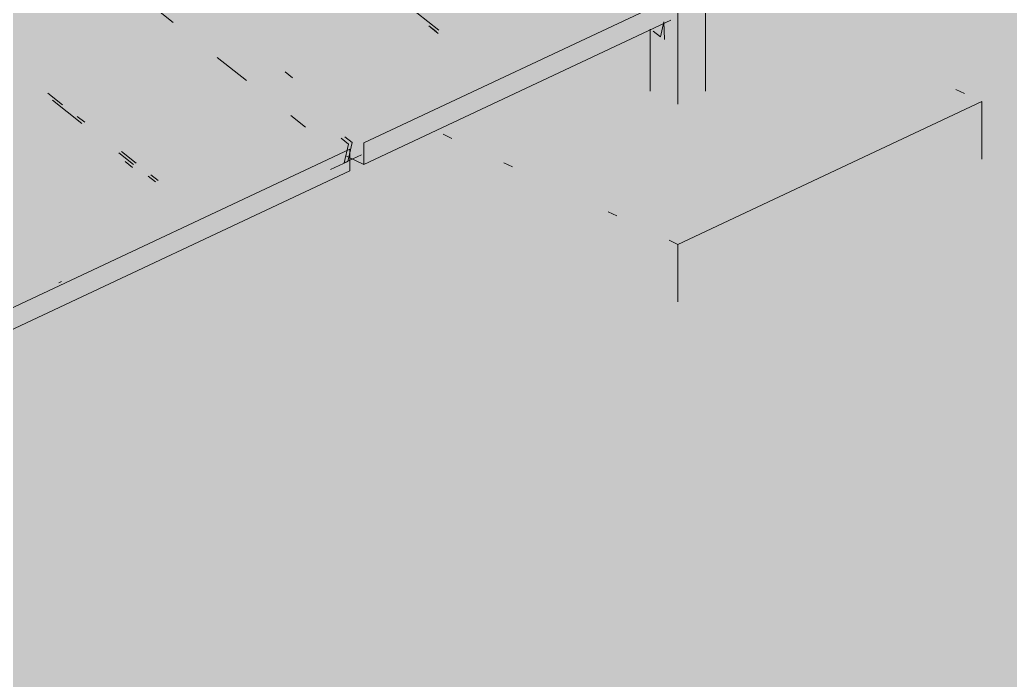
# Paper-space layout '03 3D Building and Roof' of a CAD drawing. Header units: millimetres. Extents: x 5 to 415, y 5 to 292.
# Drawn here: x 276.961 to 281.434, y 88.35 to 91.334 of the extents above; entities that cross this region are included whole.
import ezdxf

# ---------------------------------------------------------------- set-up
doc = ezdxf.new("R2010")
doc.units = ezdxf.units.MM
doc.layers.add('EXISTING', color=7, linetype='Continuous')
doc.layers.add('IMAGES', color=7, linetype='Continuous')

# ---------------------------------------------------------------- blocks, each defined once
blk = doc.blocks.new('SHEET_03')
at = {"layer": 'EXISTING', "color": 250, "lineweight": 9}
for p, q in [((278.5145, 90.7782), (282.3287, 92.5689)), ((280.0573, 91.0107), (280.0573, 91.4318)), ((277.5871, 91.3748), (277.6535, 91.3222)), ((278.8534, 91.2862), (278.7538, 91.3652)), ((279.9325, 91.3732), (279.9325, 90.9521)), ((278.5145, 90.6807), (279.9015, 91.3319)), ((278.8077, 91.3066), (278.8409, 91.2803)), ((278.8503, 91.2725), (278.8171, 91.2989)), ((279.87, 91.3245), (279.8543, 91.2564)), ((279.87, 91.3245), (279.8727, 91.2453)), ((279.8076, 91.0107), (279.8076, 91.2914)), ((279.8543, 91.2564), (279.8211, 91.2827)), ((277.8526, 91.1641), (277.9854, 91.0588)), ((278.1923, 91.0721), (278.1591, 91.0984)), ((277.1544, 90.9497), (277.088, 91.0024)), ((281.2277, 91.0008), (281.1885, 91.0192)), ((277.1087, 90.9702), (277.2415, 90.8648)), ((279.9325, 90.319), (281.3062, 90.964)), ((281.3062, 90.7041), (281.3062, 90.964)), ((277.254, 90.8707), (277.2208, 90.897)), ((278.1846, 90.9007), (278.251, 90.8481)), ((278.4618, 90.7793), (278.4286, 90.8057)), ((278.8727, 90.8166), (278.912, 90.7981)), ((278.413, 90.7984), (278.4462, 90.772)), ((278.4462, 90.772), (278.4266, 90.6869)), ((278.4422, 90.6942), (278.4618, 90.7793)), ((278.5145, 90.6807), (278.5145, 90.7782)), ((274.6378, 88.9582), (278.452, 90.7489)), ((277.4075, 90.7331), (277.4739, 90.6804)), ((277.4863, 90.6863), (277.42, 90.739)), ((278.4266, 90.6869), (278.5047, 90.7235)), ((278.4364, 90.7174), (278.5145, 90.6807)), ((278.452, 90.7489), (278.452, 90.6514)), ((277.4707, 90.6668), (277.4375, 90.6931)), ((278.3642, 90.6576), (278.4422, 90.6942)), ((279.1475, 90.6876), (279.1867, 90.6691)), ((274.6378, 88.8607), (278.452, 90.6514)), ((277.5402, 90.6278), (277.5734, 90.6014)), ((277.5859, 90.6073), (277.5527, 90.6336)), ((279.6185, 90.4664), (279.6577, 90.448)), ((279.8932, 90.3375), (279.9325, 90.319)), ((279.9325, 90.319), (279.9325, 90.0591)), ((277.1494, 90.1508), (277.1369, 90.1449))]:
    blk.add_line(p, q, dxfattribs=at)
at = {"layer": 'IMAGES', "color": 7}
for points in [[(276.9036, 91.2906), (277.3855, 91.2906), (276.9036, 91.387), (277.3855, 91.387)], [(277.3855, 91.2906), (277.4818, 91.2906), (277.3855, 91.387), (277.4818, 91.387)], [(277.4818, 91.2906), (277.5782, 91.2906), (277.4818, 91.387), (277.5782, 91.387)], [(277.5782, 91.2906), (277.6745, 91.2906), (277.5782, 91.387), (277.6745, 91.387)], [(277.6745, 91.2906), (277.8673, 91.2906), (277.6745, 91.387), (277.8673, 91.387)], [(277.8673, 91.2906), (277.9636, 91.2906), (277.8673, 91.387), (277.9636, 91.387)], [(277.9636, 91.2906), (278.1564, 91.2906), (277.9636, 91.387), (278.1564, 91.387)], [(278.1564, 91.2906), (278.4455, 91.2906), (278.1564, 91.387), (278.4455, 91.387)], [(278.4455, 91.2906), (278.5418, 91.2906), (278.4455, 91.387), (278.5418, 91.387)], [(278.5418, 91.2906), (278.6382, 91.2906), (278.5418, 91.387), (278.6382, 91.387)], [(278.6382, 91.2906), (278.7345, 91.2906), (278.6382, 91.387), (278.7345, 91.387)], [(278.7345, 91.2906), (278.8309, 91.2906), (278.7345, 91.387), (278.8309, 91.387)], [(278.8309, 91.2906), (278.9273, 91.2906), (278.8309, 91.387), (278.9273, 91.387)], [(278.9273, 91.2906), (279.0236, 91.2906), (278.9273, 91.387), (279.0236, 91.387)], [(279.0236, 91.2906), (279.2164, 91.2906), (279.0236, 91.387), (279.2164, 91.387)], [(279.2164, 91.2906), (279.4091, 91.2906), (279.2164, 91.387), (279.4091, 91.387)], [(279.4091, 91.2906), (279.6018, 91.2906), (279.4091, 91.387), (279.6018, 91.387)], [(279.6018, 91.2906), (279.6982, 91.2906), (279.6018, 91.387), (279.6982, 91.387)], [(279.6982, 91.2906), (279.7945, 91.2906), (279.6982, 91.387), (279.7945, 91.387)], [(279.7945, 91.2906), (279.8909, 91.2906), (279.7945, 91.387), (279.8909, 91.387)], [(279.8909, 91.2906), (279.9873, 91.2906), (279.8909, 91.387), (279.9873, 91.387)], [(279.9873, 91.2906), (280.0836, 91.2906), (279.9873, 91.387), (280.0836, 91.387)], [(280.0836, 91.2906), (280.4691, 91.2906), (280.0836, 91.387), (280.4691, 91.387)], [(280.4691, 91.2906), (280.5655, 91.2906), (280.4691, 91.387), (280.5655, 91.387)], [(280.5655, 91.2906), (280.6618, 91.2906), (280.5655, 91.387), (280.6618, 91.387)], [(280.6618, 91.2906), (280.7582, 91.2906), (280.6618, 91.387), (280.7582, 91.387)], [(280.7582, 91.2906), (280.8545, 91.2906), (280.7582, 91.387), (280.8545, 91.387)], [(280.8545, 91.2906), (280.9509, 91.2906), (280.8545, 91.387), (280.9509, 91.387)], [(280.9509, 91.2906), (287.4073, 91.2906), (280.9509, 91.387), (287.4073, 91.387)], [(276.9036, 91.1942), (277, 91.1942), (276.9036, 91.2906), (277, 91.2906)], [(277, 91.1942), (277.4818, 91.1942), (277, 91.2906), (277.4818, 91.2906)], [(277.4818, 91.1942), (277.5782, 91.1942), (277.4818, 91.2906), (277.5782, 91.2906)], [(277.5782, 91.1942), (277.6745, 91.1942), (277.5782, 91.2906), (277.6745, 91.2906)], [(277.6745, 91.1942), (277.7709, 91.1942), (277.6745, 91.2906), (277.7709, 91.2906)], [(277.7709, 91.1942), (277.8673, 91.1942), (277.7709, 91.2906), (277.8673, 91.2906)], [(277.8673, 91.1942), (278.06, 91.1942), (277.8673, 91.2906), (278.06, 91.2906)], [(278.06, 91.1942), (278.1564, 91.1942), (278.06, 91.2906), (278.1564, 91.2906)], [(278.1564, 91.1942), (278.2527, 91.1942), (278.1564, 91.2906), (278.2527, 91.2906)], [(278.2527, 91.1942), (278.6382, 91.1942), (278.2527, 91.2906), (278.6382, 91.2906)], [(278.6382, 91.1942), (278.7345, 91.1942), (278.6382, 91.2906), (278.7345, 91.2906)], [(278.7345, 91.1942), (278.8309, 91.1942), (278.7345, 91.2906), (278.8309, 91.2906)], [(278.8309, 91.1942), (279.0236, 91.1942), (278.8309, 91.2906), (279.0236, 91.2906)], [(279.0236, 91.1942), (279.2164, 91.1942), (279.0236, 91.2906), (279.2164, 91.2906)], [(279.2164, 91.1942), (279.3127, 91.1942), (279.2164, 91.2906), (279.3127, 91.2906)], [(279.3127, 91.1942), (279.4091, 91.1942), (279.3127, 91.2906), (279.4091, 91.2906)], [(279.4091, 91.1942), (279.5055, 91.1942), (279.4091, 91.2906), (279.5055, 91.2906)], [(279.5055, 91.1942), (279.6018, 91.1942), (279.5055, 91.2906), (279.6018, 91.2906)], [(279.6018, 91.1942), (279.8909, 91.1942), (279.6018, 91.2906), (279.8909, 91.2906)], [(279.8909, 91.1942), (279.9873, 91.1942), (279.8909, 91.2906), (279.9873, 91.2906)], [(279.9873, 91.1942), (280.0836, 91.1942), (279.9873, 91.2906), (280.0836, 91.2906)], [(280.0836, 91.1942), (280.6618, 91.1942), (280.0836, 91.2906), (280.6618, 91.2906)], [(280.6618, 91.1942), (280.7582, 91.1942), (280.6618, 91.2906), (280.7582, 91.2906)], [(280.7582, 91.1942), (280.8545, 91.1942), (280.7582, 91.2906), (280.8545, 91.2906)], [(280.8545, 91.1942), (280.9509, 91.1942), (280.8545, 91.2906), (280.9509, 91.2906)], [(280.9509, 91.1942), (281.0473, 91.1942), (280.9509, 91.2906), (281.0473, 91.2906)], [(281.0473, 91.1942), (281.1436, 91.1942), (281.0473, 91.2906), (281.1436, 91.2906)], [(281.1436, 91.1942), (287.3109, 91.1942), (281.1436, 91.2906), (287.3109, 91.2906)], [(276.8073, 91.0978), (277, 91.0978), (276.8073, 91.1942), (277, 91.1942)], [(277, 91.0978), (277.0964, 91.0978), (277, 91.1942), (277.0964, 91.1942)], [(277.0964, 91.0978), (277.1927, 91.0978), (277.0964, 91.1942), (277.1927, 91.1942)], [(277.1927, 91.0978), (277.5782, 91.0978), (277.1927, 91.1942), (277.5782, 91.1942)], [(277.5782, 91.0978), (277.6745, 91.0978), (277.5782, 91.1942), (277.6745, 91.1942)], [(277.6745, 91.0978), (277.7709, 91.0978), (277.6745, 91.1942), (277.7709, 91.1942)], [(277.7709, 91.0978), (277.8673, 91.0978), (277.7709, 91.1942), (277.8673, 91.1942)], [(277.8673, 91.0978), (277.9636, 91.0978), (277.8673, 91.1942), (277.9636, 91.1942)], [(277.9636, 91.0978), (278.1564, 91.0978), (277.9636, 91.1942), (278.1564, 91.1942)], [(278.1564, 91.0978), (278.2527, 91.0978), (278.1564, 91.1942), (278.2527, 91.1942)], [(278.2527, 91.0978), (278.3491, 91.0978), (278.2527, 91.1942), (278.3491, 91.1942)], [(278.3491, 91.0978), (278.7345, 91.0978), (278.3491, 91.1942), (278.7345, 91.1942)], [(278.7345, 91.0978), (278.8309, 91.0978), (278.7345, 91.1942), (278.8309, 91.1942)], [(278.8309, 91.0978), (278.9273, 91.0978), (278.8309, 91.1942), (278.9273, 91.1942)], [(278.9273, 91.0978), (279.0236, 91.0978), (278.9273, 91.1942), (279.0236, 91.1942)], [(279.0236, 91.0978), (279.12, 91.0978), (279.0236, 91.1942), (279.12, 91.1942)], [(279.12, 91.0978), (279.2164, 91.0978), (279.12, 91.1942), (279.2164, 91.1942)], [(279.2164, 91.0978), (279.3127, 91.0978), (279.2164, 91.1942), (279.3127, 91.1942)], [(279.3127, 91.0978), (279.4091, 91.0978), (279.3127, 91.1942), (279.4091, 91.1942)], [(279.4091, 91.0978), (279.5055, 91.0978), (279.4091, 91.1942), (279.5055, 91.1942)], [(279.5055, 91.0978), (279.7945, 91.0978), (279.5055, 91.1942), (279.7945, 91.1942)], [(279.7945, 91.0978), (279.8909, 91.0978), (279.7945, 91.1942), (279.8909, 91.1942)], [(279.8909, 91.0978), (280.0836, 91.0978), (279.8909, 91.1942), (280.0836, 91.1942)], [(280.0836, 91.0978), (280.8545, 91.0978), (280.0836, 91.1942), (280.8545, 91.1942)], [(280.8545, 91.0978), (280.9509, 91.0978), (280.8545, 91.1942), (280.9509, 91.1942)], [(280.9509, 91.0978), (281.0473, 91.0978), (280.9509, 91.1942), (281.0473, 91.1942)], [(281.0473, 91.0978), (281.1436, 91.0978), (281.0473, 91.1942), (281.1436, 91.1942)], [(281.1436, 91.0978), (281.24, 91.0978), (281.1436, 91.1942), (281.24, 91.1942)], [(281.24, 91.0978), (281.3364, 91.0978), (281.24, 91.1942), (281.3364, 91.1942)], [(281.3364, 91.0978), (287.0218, 91.0978), (281.3364, 91.1942), (287.0218, 91.1942)], [(276.9036, 91.0014), (277, 91.0014), (276.9036, 91.0978), (277, 91.0978)], [(277, 90.905), (277.0964, 90.905), (277, 91.0978), (277.0964, 91.0978)], [(277.0964, 91.0014), (277.1927, 91.0014), (277.0964, 91.0978), (277.1927, 91.0978)], [(277.1927, 91.0014), (277.2891, 91.0014), (277.1927, 91.0978), (277.2891, 91.0978)], [(277.2891, 91.0014), (277.7709, 91.0014), (277.2891, 91.0978), (277.7709, 91.0978)], [(277.7709, 91.0014), (277.8673, 91.0014), (277.7709, 91.0978), (277.8673, 91.0978)], [(277.8673, 91.0014), (277.9636, 91.0014), (277.8673, 91.0978), (277.9636, 91.0978)], [(277.9636, 91.0014), (278.06, 91.0014), (277.9636, 91.0978), (278.06, 91.0978)], [(278.06, 91.0014), (278.1564, 91.0014), (278.06, 91.0978), (278.1564, 91.0978)], [(278.1564, 91.0014), (278.2527, 91.0014), (278.1564, 91.0978), (278.2527, 91.0978)], [(278.2527, 91.0014), (278.3491, 91.0014), (278.2527, 91.0978), (278.3491, 91.0978)], [(278.3491, 91.0014), (278.4455, 91.0014), (278.3491, 91.0978), (278.4455, 91.0978)], [(278.4455, 91.0014), (278.6382, 91.0014), (278.4455, 91.0978), (278.6382, 91.0978)], [(278.6382, 91.0014), (278.8309, 91.0014), (278.6382, 91.0978), (278.8309, 91.0978)], [(278.8309, 91.0014), (279.0236, 91.0014), (278.8309, 91.0978), (279.0236, 91.0978)], [(279.0236, 91.0014), (279.12, 91.0014), (279.0236, 91.0978), (279.12, 91.0978)], [(279.12, 91.0014), (279.2164, 91.0014), (279.12, 91.0978), (279.2164, 91.0978)], [(279.2164, 91.0014), (279.7945, 91.0014), (279.2164, 91.0978), (279.7945, 91.0978)], [(279.7945, 91.0014), (280.0836, 91.0014), (279.7945, 91.0978), (280.0836, 91.0978)], [(280.0836, 91.0014), (281.0473, 91.0014), (280.0836, 91.0978), (281.0473, 91.0978)], [(281.0473, 91.0014), (281.1436, 91.0014), (281.0473, 91.0978), (281.1436, 91.0978)], [(281.1436, 91.0014), (281.24, 91.0014), (281.1436, 91.0978), (281.24, 91.0978)], [(281.24, 91.0014), (281.3364, 91.0014), (281.24, 91.0978), (281.3364, 91.0978)], [(281.3364, 91.0014), (281.4327, 91.0014), (281.3364, 91.0978), (281.4327, 91.0978)], [(281.4327, 91.0014), (286.8291, 91.0014), (281.4327, 91.0978), (286.8291, 91.0978)], [(276.9036, 90.905), (277, 90.905), (276.9036, 91.0014), (277, 91.0014)], [(277.0964, 90.905), (277.1927, 90.905), (277.0964, 91.0014), (277.1927, 91.0014)], [(277.1927, 90.905), (277.2891, 90.905), (277.1927, 91.0014), (277.2891, 91.0014)], [(277.2891, 90.905), (277.3855, 90.905), (277.2891, 91.0014), (277.3855, 91.0014)], [(277.3855, 90.905), (277.8673, 90.905), (277.3855, 91.0014), (277.8673, 91.0014)], [(277.8673, 90.905), (277.9636, 90.905), (277.8673, 91.0014), (277.9636, 91.0014)], [(277.9636, 90.905), (278.06, 90.905), (277.9636, 91.0014), (278.06, 91.0014)], [(278.06, 90.905), (278.1564, 90.905), (278.06, 91.0014), (278.1564, 91.0014)], [(278.1564, 90.905), (278.2527, 90.905), (278.1564, 91.0014), (278.2527, 91.0014)], [(278.2527, 90.905), (278.3491, 90.905), (278.2527, 91.0014), (278.3491, 91.0014)], [(278.3491, 90.905), (278.4455, 90.905), (278.3491, 91.0014), (278.4455, 91.0014)], [(278.4455, 90.905), (278.6382, 90.905), (278.4455, 91.0014), (278.6382, 91.0014)], [(278.6382, 90.905), (278.7345, 90.905), (278.6382, 91.0014), (278.7345, 91.0014)], [(278.7345, 90.905), (278.8309, 90.905), (278.7345, 91.0014), (278.8309, 91.0014)], [(278.8309, 90.905), (278.9273, 90.905), (278.8309, 91.0014), (278.9273, 91.0014)], [(278.9273, 90.905), (279.0236, 90.905), (278.9273, 91.0014), (279.0236, 91.0014)], [(279.0236, 90.905), (279.7945, 90.905), (279.0236, 91.0014), (279.7945, 91.0014)], [(279.7945, 90.905), (279.9873, 90.905), (279.7945, 91.0014), (279.9873, 91.0014)], [(279.9873, 90.905), (280.0836, 90.905), (279.9873, 91.0014), (280.0836, 91.0014)], [(280.0836, 90.905), (281.24, 90.905), (280.0836, 91.0014), (281.24, 91.0014)], [(281.24, 90.905), (281.3364, 90.905), (281.24, 91.0014), (281.3364, 91.0014)], [(281.3364, 90.905), (281.4327, 90.905), (281.3364, 91.0014), (281.4327, 91.0014)], [(281.4327, 90.6158), (281.5291, 90.6158), (281.4327, 91.0014), (281.5291, 91.0014)], [(276.5182, 90.8086), (277, 90.8086), (276.5182, 90.905), (277, 90.905)], [(277, 90.8086), (277.0964, 90.8086), (277, 90.905), (277.0964, 90.905)], [(277.0964, 90.8086), (277.1927, 90.8086), (277.0964, 90.905), (277.1927, 90.905)], [(277.1927, 90.8086), (277.2891, 90.8086), (277.1927, 90.905), (277.2891, 90.905)], [(277.2891, 90.8086), (277.3855, 90.8086), (277.2891, 90.905), (277.3855, 90.905)], [(277.3855, 90.8086), (277.4818, 90.8086), (277.3855, 90.905), (277.4818, 90.905)], [(277.4818, 90.8086), (277.5782, 90.8086), (277.4818, 90.905), (277.5782, 90.905)], [(277.5782, 90.8086), (277.9636, 90.8086), (277.5782, 90.905), (277.9636, 90.905)], [(277.9636, 90.8086), (278.06, 90.8086), (277.9636, 90.905), (278.06, 90.905)], [(278.06, 90.8086), (278.1564, 90.8086), (278.06, 90.905), (278.1564, 90.905)], [(278.1564, 90.8086), (278.3491, 90.8086), (278.1564, 90.905), (278.3491, 90.905)], [(278.3491, 90.8086), (278.4455, 90.8086), (278.3491, 90.905), (278.4455, 90.905)], [(278.4455, 90.8086), (278.7345, 90.8086), (278.4455, 90.905), (278.7345, 90.905)], [(278.7345, 90.8086), (278.8309, 90.8086), (278.7345, 90.905), (278.8309, 90.905)], [(278.8309, 90.8086), (281.3364, 90.8086), (278.8309, 90.905), (281.3364, 90.905)], [(281.3364, 90.6158), (281.4327, 90.6158), (281.3364, 90.905), (281.4327, 90.905)], [(276.6145, 90.7122), (277.0964, 90.7122), (276.6145, 90.8086), (277.0964, 90.8086)], [(277.0964, 90.7122), (277.1927, 90.7122), (277.0964, 90.8086), (277.1927, 90.8086)], [(277.1927, 90.7122), (277.2891, 90.7122), (277.1927, 90.8086), (277.2891, 90.8086)], [(277.2891, 90.7122), (277.3855, 90.7122), (277.2891, 90.8086), (277.3855, 90.8086)], [(277.3855, 90.7122), (277.4818, 90.7122), (277.3855, 90.8086), (277.4818, 90.8086)], [(277.4818, 90.7122), (277.5782, 90.7122), (277.4818, 90.8086), (277.5782, 90.8086)], [(277.5782, 90.7122), (277.6745, 90.7122), (277.5782, 90.8086), (277.6745, 90.8086)], [(277.6745, 90.7122), (277.9636, 90.7122), (277.6745, 90.8086), (277.9636, 90.8086)], [(277.9636, 90.7122), (278.2527, 90.7122), (277.9636, 90.8086), (278.2527, 90.8086)], [(278.2527, 90.6158), (278.3491, 90.6158), (278.2527, 90.8086), (278.3491, 90.8086)], [(278.3491, 90.7122), (278.4455, 90.7122), (278.3491, 90.8086), (278.4455, 90.8086)], [(278.4455, 90.7122), (278.6382, 90.7122), (278.4455, 90.8086), (278.6382, 90.8086)], [(278.6382, 90.6158), (281.3364, 90.6158), (278.6382, 90.8086), (281.3364, 90.8086)], [(276.7109, 90.6158), (277.2891, 90.6158), (276.7109, 90.7122), (277.2891, 90.7122)], [(277.2891, 90.6158), (277.3855, 90.6158), (277.2891, 90.7122), (277.3855, 90.7122)], [(277.3855, 90.6158), (277.4818, 90.6158), (277.3855, 90.7122), (277.4818, 90.7122)], [(277.4818, 90.6158), (277.5782, 90.6158), (277.4818, 90.7122), (277.5782, 90.7122)], [(277.5782, 90.6158), (277.7709, 90.6158), (277.5782, 90.7122), (277.7709, 90.7122)], [(277.7709, 90.6158), (277.8673, 90.6158), (277.7709, 90.7122), (277.8673, 90.7122)], [(277.8673, 90.6158), (277.9636, 90.6158), (277.8673, 90.7122), (277.9636, 90.7122)], [(277.9636, 90.6158), (278.06, 90.6158), (277.9636, 90.7122), (278.06, 90.7122)], [(278.06, 90.5194), (278.1564, 90.5194), (278.06, 90.7122), (278.1564, 90.7122)], [(278.1564, 90.6158), (278.2527, 90.6158), (278.1564, 90.7122), (278.2527, 90.7122)], [(278.3491, 90.6158), (278.4455, 90.6158), (278.3491, 90.7122), (278.4455, 90.7122)], [(278.4455, 90.6158), (278.5418, 90.6158), (278.4455, 90.7122), (278.5418, 90.7122)], [(278.5418, 90.6158), (278.6382, 90.6158), (278.5418, 90.7122), (278.6382, 90.7122)], [(276.9036, 90.5194), (277.3855, 90.5194), (276.9036, 90.6158), (277.3855, 90.6158)], [(277.3855, 90.5194), (277.4818, 90.5194), (277.3855, 90.6158), (277.4818, 90.6158)], [(277.4818, 90.5194), (277.5782, 90.5194), (277.4818, 90.6158), (277.5782, 90.6158)], [(277.5782, 90.5194), (277.7709, 90.5194), (277.5782, 90.6158), (277.7709, 90.6158)], [(277.7709, 90.5194), (277.8673, 90.5194), (277.7709, 90.6158), (277.8673, 90.6158)], [(277.8673, 90.5194), (277.9636, 90.5194), (277.8673, 90.6158), (277.9636, 90.6158)], [(277.9636, 90.5194), (278.06, 90.5194), (277.9636, 90.6158), (278.06, 90.6158)], [(278.1564, 90.423), (278.2527, 90.423), (278.1564, 90.6158), (278.2527, 90.6158)], [(278.2527, 90.5194), (278.3491, 90.5194), (278.2527, 90.6158), (278.3491, 90.6158)], [(278.3491, 90.5194), (278.4455, 90.5194), (278.3491, 90.6158), (278.4455, 90.6158)], [(278.4455, 90.5194), (278.5418, 90.5194), (278.4455, 90.6158), (278.5418, 90.6158)], [(278.5418, 90.5194), (278.6382, 90.5194), (278.5418, 90.6158), (278.6382, 90.6158)], [(278.6382, 90.5194), (278.7345, 90.5194), (278.6382, 90.6158), (278.7345, 90.6158)], [(278.7345, 90.5194), (278.8309, 90.5194), (278.7345, 90.6158), (278.8309, 90.6158)], [(278.8309, 90.5194), (281.0473, 90.5194), (278.8309, 90.6158), (281.0473, 90.6158)], [(281.0473, 90.5194), (281.24, 90.5194), (281.0473, 90.6158), (281.24, 90.6158)], [(281.24, 90.5194), (281.3364, 90.5194), (281.24, 90.6158), (281.3364, 90.6158)], [(281.3364, 90.5194), (281.4327, 90.5194), (281.3364, 90.6158), (281.4327, 90.6158)], [(281.4327, 90.5194), (285.8655, 90.5194), (281.4327, 90.6158), (285.8655, 90.6158)], [(276.9036, 90.423), (277, 90.423), (276.9036, 90.5194), (277, 90.5194)], [(277, 90.423), (277.2891, 90.423), (277, 90.5194), (277.2891, 90.5194)], [(277.2891, 90.423), (277.5782, 90.423), (277.2891, 90.5194), (277.5782, 90.5194)], [(277.5782, 90.423), (277.6745, 90.423), (277.5782, 90.5194), (277.6745, 90.5194)], [(277.6745, 90.423), (277.8673, 90.423), (277.6745, 90.5194), (277.8673, 90.5194)], [(277.8673, 90.423), (277.9636, 90.423), (277.8673, 90.5194), (277.9636, 90.5194)], [(277.9636, 90.423), (278.1564, 90.423), (277.9636, 90.5194), (278.1564, 90.5194)], [(278.2527, 90.423), (278.3491, 90.423), (278.2527, 90.5194), (278.3491, 90.5194)], [(278.3491, 90.423), (278.4455, 90.423), (278.3491, 90.5194), (278.4455, 90.5194)], [(278.4455, 90.423), (278.5418, 90.423), (278.4455, 90.5194), (278.5418, 90.5194)], [(278.5418, 90.423), (278.6382, 90.423), (278.5418, 90.5194), (278.6382, 90.5194)], [(278.6382, 90.423), (278.8309, 90.423), (278.6382, 90.5194), (278.8309, 90.5194)], [(278.8309, 90.423), (278.9273, 90.423), (278.8309, 90.5194), (278.9273, 90.5194)], [(278.9273, 90.423), (279.0236, 90.423), (278.9273, 90.5194), (279.0236, 90.5194)], [(279.0236, 90.423), (280.9509, 90.423), (279.0236, 90.5194), (280.9509, 90.5194)], [(280.9509, 90.423), (281.0473, 90.423), (280.9509, 90.5194), (281.0473, 90.5194)], [(281.0473, 90.423), (281.24, 90.423), (281.0473, 90.5194), (281.24, 90.5194)], [(281.24, 90.423), (281.3364, 90.423), (281.24, 90.5194), (281.3364, 90.5194)], [(281.3364, 90.423), (285.5764, 90.423), (281.3364, 90.5194), (285.5764, 90.5194)], [(276.9036, 90.3266), (277, 90.3266), (276.9036, 90.423), (277, 90.423)], [(277, 90.3266), (277.0964, 90.3266), (277, 90.423), (277.0964, 90.423)], [(277.0964, 90.3266), (277.1927, 90.3266), (277.0964, 90.423), (277.1927, 90.423)], [(277.1927, 90.3266), (277.2891, 90.3266), (277.1927, 90.423), (277.2891, 90.423)], [(277.2891, 90.3266), (277.3855, 90.3266), (277.2891, 90.423), (277.3855, 90.423)], [(277.3855, 90.3266), (277.5782, 90.3266), (277.3855, 90.423), (277.5782, 90.423)], [(277.5782, 90.3266), (277.6745, 90.3266), (277.5782, 90.423), (277.6745, 90.423)], [(277.6745, 90.3266), (277.7709, 90.3266), (277.6745, 90.423), (277.7709, 90.423)], [(277.7709, 90.3266), (277.8673, 90.3266), (277.7709, 90.423), (277.8673, 90.423)], [(277.8673, 90.3266), (277.9636, 90.3266), (277.8673, 90.423), (277.9636, 90.423)], [(277.9636, 90.3266), (278.06, 90.3266), (277.9636, 90.423), (278.06, 90.423)], [(278.06, 90.3266), (278.1564, 90.3266), (278.06, 90.423), (278.1564, 90.423)], [(278.1564, 90.3266), (278.3491, 90.3266), (278.1564, 90.423), (278.3491, 90.423)], [(278.3491, 90.3266), (278.4455, 90.3266), (278.3491, 90.423), (278.4455, 90.423)], [(278.4455, 90.3266), (278.8309, 90.3266), (278.4455, 90.423), (278.8309, 90.423)], [(278.8309, 90.3266), (279.0236, 90.3266), (278.8309, 90.423), (279.0236, 90.423)], [(279.0236, 90.3266), (279.12, 90.3266), (279.0236, 90.423), (279.12, 90.423)], [(279.12, 90.3266), (279.2164, 90.3266), (279.12, 90.423), (279.2164, 90.423)], [(279.2164, 90.3266), (279.3127, 90.3266), (279.2164, 90.423), (279.3127, 90.423)], [(279.3127, 90.3266), (280.5655, 90.3266), (279.3127, 90.423), (280.5655, 90.423)], [(280.5655, 90.3266), (280.6618, 90.3266), (280.5655, 90.423), (280.6618, 90.423)], [(280.6618, 90.3266), (280.7582, 90.3266), (280.6618, 90.423), (280.7582, 90.423)], [(280.7582, 90.3266), (280.8545, 90.3266), (280.7582, 90.423), (280.8545, 90.423)], [(280.8545, 90.3266), (280.9509, 90.3266), (280.8545, 90.423), (280.9509, 90.423)], [(280.9509, 90.3266), (281.0473, 90.3266), (280.9509, 90.423), (281.0473, 90.423)], [(281.0473, 90.3266), (281.1436, 90.3266), (281.0473, 90.423), (281.1436, 90.423)], [(281.1436, 90.3266), (281.3364, 90.3266), (281.1436, 90.423), (281.3364, 90.423)], [(281.3364, 90.3266), (281.5291, 90.3266), (281.3364, 90.423), (281.5291, 90.423)], [(276.9036, 90.2302), (277.0964, 90.2302), (276.9036, 90.3266), (277.0964, 90.3266)], [(277.0964, 90.2302), (277.1927, 90.2302), (277.0964, 90.3266), (277.1927, 90.3266)], [(277.1927, 90.2302), (277.2891, 90.2302), (277.1927, 90.3266), (277.2891, 90.3266)], [(277.2891, 90.2302), (277.4818, 90.2302), (277.2891, 90.3266), (277.4818, 90.3266)], [(277.4818, 90.2302), (277.5782, 90.2302), (277.4818, 90.3266), (277.5782, 90.3266)], [(277.5782, 90.2302), (277.7709, 90.2302), (277.5782, 90.3266), (277.7709, 90.3266)], [(277.7709, 90.2302), (277.8673, 90.2302), (277.7709, 90.3266), (277.8673, 90.3266)], [(277.8673, 90.2302), (277.9636, 90.2302), (277.8673, 90.3266), (277.9636, 90.3266)], [(277.9636, 90.2302), (278.06, 90.2302), (277.9636, 90.3266), (278.06, 90.3266)], [(278.06, 90.2302), (278.1564, 90.2302), (278.06, 90.3266), (278.1564, 90.3266)], [(278.1564, 90.2302), (279.0236, 90.2302), (278.1564, 90.3266), (279.0236, 90.3266)], [(279.0236, 90.2302), (279.12, 90.2302), (279.0236, 90.3266), (279.12, 90.3266)], [(279.12, 90.2302), (279.2164, 90.2302), (279.12, 90.3266), (279.2164, 90.3266)], [(279.2164, 90.2302), (279.3127, 90.2302), (279.2164, 90.3266), (279.3127, 90.3266)], [(279.3127, 90.2302), (279.4091, 90.2302), (279.3127, 90.3266), (279.4091, 90.3266)], [(279.4091, 90.2302), (280.4691, 90.2302), (279.4091, 90.3266), (280.4691, 90.3266)], [(280.4691, 90.2302), (280.5655, 90.2302), (280.4691, 90.3266), (280.5655, 90.3266)], [(280.5655, 90.2302), (280.6618, 90.2302), (280.5655, 90.3266), (280.6618, 90.3266)], [(280.6618, 90.2302), (280.7582, 90.2302), (280.6618, 90.3266), (280.7582, 90.3266)], [(280.7582, 90.2302), (280.8545, 90.2302), (280.7582, 90.3266), (280.8545, 90.3266)], [(280.8545, 90.2302), (281.24, 90.2302), (280.8545, 90.3266), (281.24, 90.3266)], [(281.24, 90.2302), (281.3364, 90.2302), (281.24, 90.3266), (281.3364, 90.3266)], [(281.3364, 90.2302), (281.5291, 90.2302), (281.3364, 90.3266), (281.5291, 90.3266)], [(276.9036, 90.1338), (277, 90.1338), (276.9036, 90.2302), (277, 90.2302)], [(277, 90.1338), (277.0964, 90.1338), (277, 90.2302), (277.0964, 90.2302)], [(277.0964, 90.1338), (277.1927, 90.1338), (277.0964, 90.2302), (277.1927, 90.2302)], [(277.1927, 90.1338), (277.2891, 90.1338), (277.1927, 90.2302), (277.2891, 90.2302)], [(277.2891, 90.1338), (277.3855, 90.1338), (277.2891, 90.2302), (277.3855, 90.2302)], [(277.3855, 90.1338), (277.4818, 90.1338), (277.3855, 90.2302), (277.4818, 90.2302)], [(277.4818, 90.1338), (277.5782, 90.1338), (277.4818, 90.2302), (277.5782, 90.2302)], [(277.5782, 90.1338), (277.6745, 90.1338), (277.5782, 90.2302), (277.6745, 90.2302)], [(277.6745, 90.1338), (277.8673, 90.1338), (277.6745, 90.2302), (277.8673, 90.2302)], [(277.8673, 90.1338), (277.9636, 90.1338), (277.8673, 90.2302), (277.9636, 90.2302)], [(277.9636, 90.1338), (278.06, 90.1338), (277.9636, 90.2302), (278.06, 90.2302)], [(278.06, 90.1338), (279.2164, 90.1338), (278.06, 90.2302), (279.2164, 90.2302)], [(279.2164, 90.1338), (279.4091, 90.1338), (279.2164, 90.2302), (279.4091, 90.2302)], [(279.4091, 90.1338), (279.5055, 90.1338), (279.4091, 90.2302), (279.5055, 90.2302)], [(279.5055, 90.1338), (279.6018, 90.1338), (279.5055, 90.2302), (279.6018, 90.2302)], [(279.6018, 90.1338), (279.6982, 90.1338), (279.6018, 90.2302), (279.6982, 90.2302)], [(279.6982, 90.1338), (280.18, 90.1338), (279.6982, 90.2302), (280.18, 90.2302)], [(280.18, 90.1338), (280.2764, 90.1338), (280.18, 90.2302), (280.2764, 90.2302)], [(280.2764, 90.1338), (280.3727, 90.1338), (280.2764, 90.2302), (280.3727, 90.2302)], [(280.3727, 90.1338), (280.5655, 90.1338), (280.3727, 90.2302), (280.5655, 90.2302)], [(280.5655, 90.1338), (280.6618, 90.1338), (280.5655, 90.2302), (280.6618, 90.2302)], [(280.6618, 90.1338), (281.3364, 90.1338), (280.6618, 90.2302), (281.3364, 90.2302)], [(281.3364, 90.1338), (281.5291, 90.1338), (281.3364, 90.2302), (281.5291, 90.2302)], [(276.9036, 90.0374), (277.0964, 90.0374), (276.9036, 90.1338), (277.0964, 90.1338)], [(277.0964, 90.0374), (277.1927, 90.0374), (277.0964, 90.1338), (277.1927, 90.1338)], [(277.1927, 90.0374), (277.2891, 90.0374), (277.1927, 90.1338), (277.2891, 90.1338)], [(277.2891, 90.0374), (277.3855, 90.0374), (277.2891, 90.1338), (277.3855, 90.1338)], [(277.3855, 90.0374), (277.4818, 90.0374), (277.3855, 90.1338), (277.4818, 90.1338)], [(277.4818, 90.0374), (277.5782, 90.0374), (277.4818, 90.1338), (277.5782, 90.1338)], [(277.5782, 90.0374), (277.6745, 90.0374), (277.5782, 90.1338), (277.6745, 90.1338)], [(277.6745, 90.0374), (277.8673, 90.0374), (277.6745, 90.1338), (277.8673, 90.1338)], [(277.8673, 90.0374), (279.4091, 90.0374), (277.8673, 90.1338), (279.4091, 90.1338)], [(279.4091, 90.0374), (279.5055, 90.0374), (279.4091, 90.1338), (279.5055, 90.1338)], [(279.5055, 90.0374), (279.6018, 90.0374), (279.5055, 90.1338), (279.6018, 90.1338)], [(279.6018, 90.0374), (279.6982, 90.0374), (279.6018, 90.1338), (279.6982, 90.1338)], [(279.6982, 90.0374), (279.7945, 90.0374), (279.6982, 90.1338), (279.7945, 90.1338)], [(279.7945, 90.0374), (280.0836, 90.0374), (279.7945, 90.1338), (280.0836, 90.1338)], [(280.0836, 90.0374), (280.18, 90.0374), (280.0836, 90.1338), (280.18, 90.1338)], [(280.18, 90.0374), (280.2764, 90.0374), (280.18, 90.1338), (280.2764, 90.1338)], [(280.2764, 90.0374), (280.3727, 90.0374), (280.2764, 90.1338), (280.3727, 90.1338)], [(280.3727, 90.0374), (280.5655, 90.0374), (280.3727, 90.1338), (280.5655, 90.1338)], [(280.5655, 90.0374), (282.1073, 90.0374), (280.5655, 90.1338), (282.1073, 90.1338)], [(276.9036, 89.8446), (277, 89.8446), (276.9036, 90.0374), (277, 90.0374)], [(277, 89.941), (277.0964, 89.941), (277, 90.0374), (277.0964, 90.0374)], [(277.0964, 89.941), (277.1927, 89.941), (277.0964, 90.0374), (277.1927, 90.0374)], [(277.1927, 89.941), (277.2891, 89.941), (277.1927, 90.0374), (277.2891, 90.0374)], [(277.2891, 89.941), (277.3855, 89.941), (277.2891, 90.0374), (277.3855, 90.0374)], [(277.3855, 89.941), (277.4818, 89.941), (277.3855, 90.0374), (277.4818, 90.0374)], [(277.4818, 89.941), (277.5782, 89.941), (277.4818, 90.0374), (277.5782, 90.0374)], [(277.5782, 89.941), (279.6018, 89.941), (277.5782, 90.0374), (279.6018, 90.0374)], [(279.6018, 89.941), (279.7945, 89.941), (279.6018, 90.0374), (279.7945, 90.0374)], [(279.7945, 89.941), (280.0836, 89.941), (279.7945, 90.0374), (280.0836, 90.0374)], [(280.0836, 89.941), (280.18, 89.941), (280.0836, 90.0374), (280.18, 90.0374)], [(280.18, 89.941), (280.2764, 89.941), (280.18, 90.0374), (280.2764, 90.0374)], [(280.2764, 89.941), (281.8182, 89.941), (280.2764, 90.0374), (281.8182, 90.0374)], [(277, 89.8446), (277.0964, 89.8446), (277, 89.941), (277.0964, 89.941)], [(277.0964, 89.8446), (277.1927, 89.8446), (277.0964, 89.941), (277.1927, 89.941)], [(277.1927, 89.8446), (277.3855, 89.8446), (277.1927, 89.941), (277.3855, 89.941)], [(277.3855, 89.8446), (279.7945, 89.8446), (277.3855, 89.941), (279.7945, 89.941)], [(279.7945, 89.8446), (280.0836, 89.8446), (279.7945, 89.941), (280.0836, 89.941)], [(280.0836, 89.8446), (280.18, 89.8446), (280.0836, 89.941), (280.18, 89.941)], [(280.18, 89.8446), (282.0109, 89.8446), (280.18, 89.941), (282.0109, 89.941)], [(276.9036, 89.7482), (277, 89.7482), (276.9036, 89.8446), (277, 89.8446)], [(277, 89.7482), (277.0964, 89.7482), (277, 89.8446), (277.0964, 89.8446)], [(277.0964, 89.7482), (282.1073, 89.7482), (277.0964, 89.8446), (282.1073, 89.8446)], [(276.8073, 89.6518), (277, 89.6518), (276.8073, 89.7482), (277, 89.7482)], [(277, 89.6518), (282.3964, 89.6518), (277, 89.7482), (282.3964, 89.7482)], [(276.7109, 89.5554), (282.4927, 89.5554), (276.7109, 89.6518), (282.4927, 89.6518)], [(276.5182, 89.4589), (282.5891, 89.4589), (276.5182, 89.5554), (282.5891, 89.5554)], [(276.4218, 89.3625), (283.0709, 89.3625), (276.4218, 89.4589), (283.0709, 89.4589)], [(276.9036, 89.2661), (283.0709, 89.2661), (276.9036, 89.3625), (283.0709, 89.3625)], [(276.9036, 89.0733), (277, 89.0733), (276.9036, 89.2661), (277, 89.2661)], [(277, 89.1697), (282.8782, 89.1697), (277, 89.2661), (282.8782, 89.2661)], [(277, 89.0733), (282.6855, 89.0733), (277, 89.1697), (282.6855, 89.1697)], [(276.9036, 88.9769), (277.2891, 88.9769), (276.9036, 89.0733), (277.2891, 89.0733)], [(277.2891, 88.9769), (277.3855, 88.9769), (277.2891, 89.0733), (277.3855, 89.0733)], [(277.3855, 88.9769), (277.4818, 88.9769), (277.3855, 89.0733), (277.4818, 89.0733)], [(277.4818, 88.9769), (282.5891, 88.9769), (277.4818, 89.0733), (282.5891, 89.0733)], [(275.2655, 88.8805), (277.1927, 88.8805), (275.2655, 88.9769), (277.1927, 88.9769)], [(277.1927, 88.8805), (277.2891, 88.8805), (277.1927, 88.9769), (277.2891, 88.9769)], [(277.2891, 88.8805), (277.3855, 88.8805), (277.2891, 88.9769), (277.3855, 88.9769)], [(277.3855, 88.8805), (277.4818, 88.8805), (277.3855, 88.9769), (277.4818, 88.9769)], [(277.4818, 88.8805), (277.5782, 88.8805), (277.4818, 88.9769), (277.5782, 88.9769)], [(277.5782, 88.8805), (282.2036, 88.8805), (277.5782, 88.9769), (282.2036, 88.9769)], [(275.0727, 88.7841), (277.2891, 88.7841), (275.0727, 88.8805), (277.2891, 88.8805)], [(277.2891, 88.7841), (277.4818, 88.7841), (277.2891, 88.8805), (277.4818, 88.8805)], [(277.4818, 88.7841), (282.2036, 88.7841), (277.4818, 88.8805), (282.2036, 88.8805)], [(274.88, 88.6877), (277.9636, 88.6877), (274.88, 88.7841), (277.9636, 88.7841)], [(277.9636, 88.6877), (278.06, 88.6877), (277.9636, 88.7841), (278.06, 88.7841)], [(278.06, 88.6877), (278.1564, 88.6877), (278.06, 88.7841), (278.1564, 88.7841)], [(278.1564, 88.6877), (278.2527, 88.6877), (278.1564, 88.7841), (278.2527, 88.7841)], [(278.2527, 88.6877), (281.9145, 88.6877), (278.2527, 88.7841), (281.9145, 88.7841)], [(274.6873, 88.5913), (277.8673, 88.5913), (274.6873, 88.6877), (277.8673, 88.6877)], [(277.8673, 88.5913), (277.9636, 88.5913), (277.8673, 88.6877), (277.9636, 88.6877)], [(277.9636, 88.5913), (278.06, 88.5913), (277.9636, 88.6877), (278.06, 88.6877)], [(278.06, 88.5913), (278.1564, 88.5913), (278.06, 88.6877), (278.1564, 88.6877)], [(278.1564, 88.5913), (278.2527, 88.5913), (278.1564, 88.6877), (278.2527, 88.6877)], [(278.2527, 88.5913), (278.3491, 88.5913), (278.2527, 88.6877), (278.3491, 88.6877)], [(278.3491, 88.5913), (281.7218, 88.5913), (278.3491, 88.6877), (281.7218, 88.6877)], [(274.5909, 88.4949), (277.9636, 88.4949), (274.5909, 88.5913), (277.9636, 88.5913)], [(277.9636, 88.4949), (278.06, 88.4949), (277.9636, 88.5913), (278.06, 88.5913)], [(278.06, 88.4949), (278.2527, 88.4949), (278.06, 88.5913), (278.2527, 88.5913)], [(278.2527, 88.4949), (278.3491, 88.4949), (278.2527, 88.5913), (278.3491, 88.5913)], [(278.3491, 88.4949), (278.4455, 88.4949), (278.3491, 88.5913), (278.4455, 88.5913)], [(278.4455, 88.4949), (278.6382, 88.4949), (278.4455, 88.5913), (278.6382, 88.5913)], [(278.6382, 88.4949), (281.4327, 88.4949), (278.6382, 88.5913), (281.4327, 88.5913)], [(281.4327, 88.4949), (281.5291, 88.4949), (281.4327, 88.5913), (281.5291, 88.5913)], [(274.2055, 88.3985), (278.06, 88.3985), (274.2055, 88.4949), (278.06, 88.4949)], [(278.06, 88.3985), (278.1564, 88.3985), (278.06, 88.4949), (278.1564, 88.4949)], [(278.1564, 88.3985), (278.2527, 88.3985), (278.1564, 88.4949), (278.2527, 88.4949)], [(278.2527, 88.3985), (278.3491, 88.3985), (278.2527, 88.4949), (278.3491, 88.4949)], [(278.3491, 88.3985), (278.4455, 88.3985), (278.3491, 88.4949), (278.4455, 88.4949)], [(278.4455, 88.3985), (278.6382, 88.3985), (278.4455, 88.4949), (278.6382, 88.4949)], [(278.6382, 88.3985), (278.7345, 88.3985), (278.6382, 88.4949), (278.7345, 88.4949)], [(278.7345, 88.3985), (281.24, 88.3985), (278.7345, 88.4949), (281.24, 88.4949)], [(281.24, 88.3985), (281.3364, 88.3985), (281.24, 88.4949), (281.3364, 88.4949)], [(281.3364, 88.3985), (281.5291, 88.3985), (281.3364, 88.4949), (281.5291, 88.4949)], [(274.1091, 88.3021), (278.3491, 88.3021), (274.1091, 88.3985), (278.3491, 88.3985)], [(278.3491, 88.3021), (278.4455, 88.3021), (278.3491, 88.3985), (278.4455, 88.3985)], [(278.4455, 88.3021), (278.7345, 88.3021), (278.4455, 88.3985), (278.7345, 88.3985)], [(278.7345, 88.2057), (278.8309, 88.2057), (278.7345, 88.3985), (278.8309, 88.3985)], [(278.8309, 88.3021), (281.1436, 88.3021), (278.8309, 88.3985), (281.1436, 88.3985)], [(281.1436, 88.3021), (281.3364, 88.3021), (281.1436, 88.3985), (281.3364, 88.3985)], [(281.3364, 88.3021), (281.4327, 88.3021), (281.3364, 88.3985), (281.4327, 88.3985)], [(281.4327, 88.3021), (281.5291, 88.3021), (281.4327, 88.3985), (281.5291, 88.3985)]]:
    blk.add_solid(points, dxfattribs=at)

psp = doc.layouts.new('03 3D Building and Roof')

# ---------------------------------------------------------------- block references
psp.add_blockref('SHEET_03', (0, 0))

doc.saveas('drawing.dxf')
